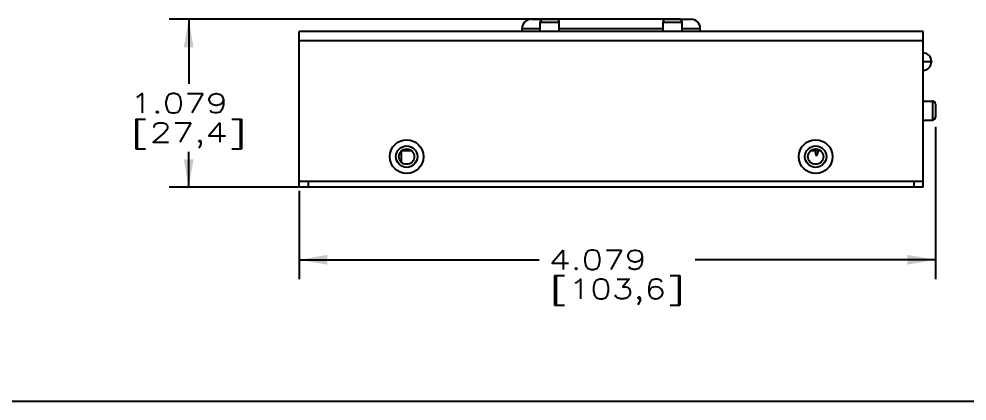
# Paper-space layout 'HD-MD4X2-4K-E_1' of a CAD drawing. Header units: inches. Extents: x 0 to 22, y 0 to 17.
# Drawn here: x 11.06 to 17.14, y 0 to 2.45 of the extents above; entities that cross this region are included whole.
import ezdxf
from ezdxf.enums import TextEntityAlignment as Align

# ---------------------------------------------------------------- set-up
doc = ezdxf.new("R2010")
doc.units = ezdxf.units.IN
doc.header["$LTSCALE"] = 1.21
doc.header["$MEASUREMENT"] = 0
doc.layers.get('0').update_dxf_attribs({"linetype": 'CONTINUOUS'})
doc.layers.add('DIM', color=7, linetype='CONTINUOUS')
doc.styles.get("Standard").update_dxf_attribs({"font": 'simplex.shx'})
doc.dimstyles.new('DIMSTYLE_1', dxfattribs={"dimtxt": 0.125, "dimasz": 0.18, "dimexe": 0.125, "dimexo": 0.0625, "dimgap": 0.0625, "dimtad": 0, "dimtih": 1, "dimtoh": 1, "dimdec": 3, "dimzin": 4, "dimdsep": 46, "dimtxsty": 'Standard', "dimblk": '_FILLED', "dimblk1": '_FILLED', "dimblk2": '_FILLED', "dimcen": 0.09, "dimadec": 0, "dimazin": 0, "dimtp": 0.001, "dimtm": 0.001, "dimtfac": 1, "dimtdec": 3, "dimtofl": 0, "dimtmove": 0, "dimatfit": 3, "dimldrblk": '_FILLED', "dimfxl": 0, "dimtolj": 1, "dimtzin": 4, "dimarcsym": 0})

# ---------------------------------------------------------------- blocks, each defined once
blk = doc.blocks.new('_FILLED')
at = {"color": 0, "linetype": 'ByBlock'}
blk.add_solid([(0, 0), (-1, 0.174), (-1, -0.174)], dxfattribs=at)
blk = doc.blocks.new('*D1')
at = {"layer": 'DIM', "color": 5, "linetype": 'Continuous'}
for p, q in [((16.933, 1.7592), (16.933, 0.7811)), ((12.8543, 1.3478), (12.8543, 0.7811)), ((12.8543, 0.9061), (14.3936, 0.9061)), ((16.933, 0.9061), (15.3936, 0.9061))]:
    blk.add_line(p, q, dxfattribs=at)
at = {"layer": 'DIM', "color": 5, "linetype": 'Continuous', "xscale": 0.18, "yscale": 0.18, "zscale": 0.18, "rotation": 180}
blk.add_blockref('_FILLED', (12.8543, 0.9061), dxfattribs=at)
at = {"layer": 'DIM', "color": 5, "linetype": 'Continuous', "xscale": 0.18, "yscale": 0.18, "zscale": 0.18}
blk.add_blockref('_FILLED', (16.933, 0.9061), dxfattribs=at)
at = {"layer": 'DIM', "color": 5, "linetype": 'Continuous'}
for s, p, p2 in [('4.079', (14.4561, 0.8436), (15.0811, 0.8436)), ('[', (14.4561, 0.6561), (14.5811, 0.6561)), (']', (15.2061, 0.6561), (15.3311, 0.6561)), ('103,6', (14.5811, 0.6561), (15.2061, 0.6561))]:
    blk.add_text(s, height=0.125, dxfattribs=at).set_placement(p, p2, align=Align.FIT)
blk = doc.blocks.new('*D2')
at = {"layer": 'DIM', "color": 5, "linetype": 'Continuous'}
for p, q in [((14.4369, 2.4496), (12.0208, 2.4496)), ((12.1458, 2.4496), (12.1458, 2.0352)), ((12.1458, 1.3709), (12.1458, 1.5977)), ((12.8508, 1.3709), (12.0208, 1.3709))]:
    blk.add_line(p, q, dxfattribs=at)
at = {"layer": 'DIM', "color": 5, "linetype": 'Continuous', "xscale": 0.18, "yscale": 0.18, "zscale": 0.18}
for p, rotation in [((12.1458, 2.4496), 90), ((12.1458, 1.3709), 270.0000000002)]:
    blk.add_blockref('_FILLED', p, dxfattribs=dict(at, rotation=rotation))
at = {"layer": 'DIM', "color": 5, "linetype": 'Continuous'}
for s, p, p2 in [('1.079', (11.7708, 1.8477), (12.3958, 1.8477)), ('[', (11.7708, 1.6602), (11.8958, 1.6602)), ('27,4', (11.8958, 1.6602), (12.3958, 1.6602)), (']', (12.3958, 1.6602), (12.5208, 1.6602))]:
    blk.add_text(s, height=0.125, dxfattribs=at).set_placement(p, p2, align=Align.FIT)

psp = doc.layouts.new('HD-MD4X2-4K-E_1')

# ---------------------------------------------------------------- linework, layer by layer
at = {"color": 7, "linetype": 'Continuous'}
for p, q in [((14.3425, 2.4496), (14.4176, 2.4496)), ((14.4192, 2.4496), (14.5019, 2.4496)), ((14.4198, 2.4509), (14.5577, 2.4509)), ((15.205, 2.4496), (14.5035, 2.4496)), ((14.8012, 2.4509), (14.9251, 2.4509)), ((15.1601, 2.4509), (15.298, 2.4509)), ((15.2066, 2.4496), (15.2893, 2.4496)), ((15.2909, 2.4496), (15.3661, 2.4496)), ((12.8543, 1.3709), (12.8543, 2.3709)), ((16.8543, 2.3709), (12.8543, 2.3709)), ((14.2834, 2.3709), (14.2834, 2.3905)), ((14.2834, 2.3905), (14.3995, 2.3905)), ((14.3995, 2.3709), (14.3995, 2.43)), ((14.3995, 2.43), (14.5216, 2.43)), ((14.5216, 2.3709), (14.5216, 2.43)), ((14.5216, 2.3905), (15.1869, 2.3905)), ((15.1869, 2.3709), (15.1869, 2.43)), ((15.1869, 2.43), (15.309, 2.43)), ((15.309, 2.3709), (15.309, 2.43)), ((15.309, 2.3905), (15.4252, 2.3905)), ((15.4252, 2.3709), (15.4252, 2.3905)), ((16.8543, 1.3709), (16.8543, 2.3709)), ((12.8543, 2.3118), (16.8543, 2.3118)), ((16.8543, 2.1779), (16.9074, 2.1779)), ((16.9074, 2.1788), (16.9074, 2.1769)), ((16.8543, 1.924), (16.9133, 1.924)), ((16.9133, 1.924), (16.9133, 1.802)), ((16.933, 1.9044), (16.933, 1.8217)), ((16.8543, 1.802), (16.9133, 1.802)), ((13.5098, 1.5317), (13.5098, 1.6038)), ((13.5138, 1.6071), (13.5727, 1.6071)), ((16.1358, 1.6071), (16.1947, 1.6071)), ((16.1633, 1.5952), (16.1633, 1.6071)), ((16.1633, 1.5952), (16.1673, 1.5757)), ((16.1753, 1.5757), (16.1791, 1.5952)), ((16.1791, 1.6071), (16.1791, 1.5952)), ((16.1753, 1.5757), (16.1673, 1.5757)), ((12.8543, 1.4103), (16.8543, 1.4103)), ((12.9133, 1.3709), (12.9133, 1.4103)), ((16.7952, 1.4103), (16.7952, 1.3709)), ((16.8543, 1.3709), (12.8543, 1.3709)), ((0, 0), (22, 0))]:
    psp.add_line(p, q, dxfattribs=at)
for centre, radius in [((13.5432, 1.5677), 0.1083), ((16.1653, 1.5677), 0.1083), ((13.5432, 1.5677), 0.0689), ((13.5432, 1.5677), 0.0492), ((16.1653, 1.5677), 0.0689), ((16.1653, 1.5677), 0.0492)]:
    psp.add_circle(centre, radius, dxfattribs=at)
for centre, radius, start, end in [((14.3425, 2.3905), 0.0591, 90, 180), ((14.4192, 2.43), 0.0197, 90, 180), ((14.5019, 2.43), 0.0197, 0, 90), ((15.2066, 2.43), 0.0197, 90, 180), ((15.2893, 2.43), 0.0197, 0, 90), ((15.3661, 2.3905), 0.0591, 0, 90), ((16.8523, 2.1788), 0.0551, 360, 87.95219), ((16.8523, 2.1769), 0.0551, 272.04781, 0), ((16.9133, 1.9044), 0.0197, 0, 90), ((16.9133, 1.8217), 0.0197, 270, 360)]:
    psp.add_arc(centre, radius, start, end, dxfattribs=at)

# ---------------------------------------------------------------- dimensions: what is measured, and where the dimension line sits
at = {"layer": 'DIM', "color": 5, "linetype": 'Continuous'}
dim = psp.add_linear_dim(base=(12.1458, 1.3709), p1=(14.4994, 2.4496), p2=(12.9133, 1.3709), angle=270, dimstyle='DIMSTYLE_1', dxfattribs=at)
dim.commit()
dim.dimension.update_dxf_attribs({"geometry": '*D2', "text_midpoint": (12.1458, 1.8165), "dimtype": 160})
dim = psp.add_linear_dim(base=(16.933, 0.9061), p1=(12.8543, 1.4103), p2=(16.933, 1.8217), dimstyle='DIMSTYLE_1', dxfattribs=at)
dim.commit()
dim.dimension.update_dxf_attribs({"geometry": '*D1', "text_midpoint": (14.8936, 0.8124), "dimtype": 160})

doc.saveas('drawing.dxf')
